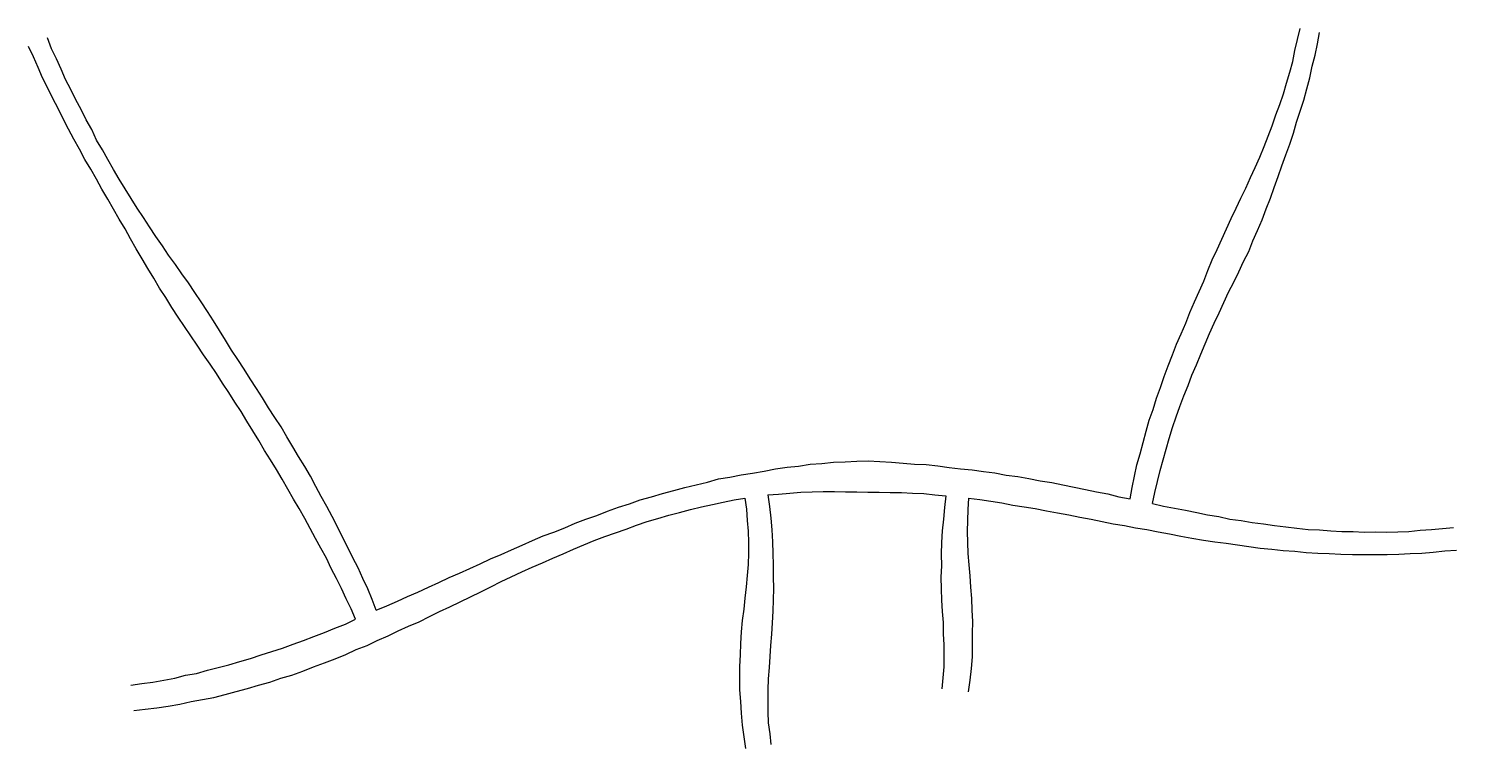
# Model space of a CAD drawing. Header units: metres. Extents: x 4177 to 4491, y 8089 to 8247.
import ezdxf

# ---------------------------------------------------------------- set-up
doc = ezdxf.new("R2010")
doc.units = ezdxf.units.M
for name, color, linetype in [('BLIND_A_LEFT', 3, 'CONTINUOUS'), ('BLIND_A_RIGHT', 5, 'CONTINUOUS'), ('BLIND_B_LEFT', 3, 'CONTINUOUS'), ('BLIND_B_RIGHT', 5, 'CONTINUOUS'), ('MAIN_LEFT_01', 3, 'CONTINUOUS'), ('MAIN_LEFT_02', 3, 'CONTINUOUS'), ('MAIN_LEFT_03', 3, 'CONTINUOUS'), ('MAIN_RIGHT_01', 5, 'CONTINUOUS'), ('MAIN_RIGHT_02', 5, 'CONTINUOUS'), ('MAIN_RIGHT_03', 5, 'CONTINUOUS'), ('RAMP_DOWN_LEFT', 3, 'CONTINUOUS'), ('RAMP_DOWN_RIGHT', 5, 'CONTINUOUS'), ('RAMP_UP_LEFT', 3, 'CONTINUOUS'), ('RAMP_UP_RIGHT', 5, 'CONTINUOUS')]:
    doc.layers.add(name, color=color, linetype=linetype)

msp = doc.modelspace()

# ---------------------------------------------------------------- linework, layer by layer
at = {"layer": 'BLIND_A_LEFT'}
msp.add_polyline3d([(4339.45, 8144.57, 502.6), (4339.82, 8142, 502.63), (4340.14, 8139.48, 502.66), (4340.36, 8136.89, 502.7), (4340.5, 8134.29, 502.74), (4340.57, 8131.73, 502.77), (4340.68, 8129.19, 502.81), (4340.68, 8126.62, 502.85), (4340.74, 8124.06, 502.88), (4340.65, 8121.52, 502.92), (4340.6, 8119.02, 502.96), (4340.4, 8116.49, 502.98), (4340.28, 8114.03, 503.03), (4340.09, 8111.54, 503.05), (4339.93, 8109.07, 503.06), (4339.75, 8106.66, 503.08), (4339.57, 8104.23, 503.12), (4339.51, 8101.8, 503.14), (4339.46, 8099.36, 503.16), (4339.46, 8096.96, 503.19), (4339.58, 8094.52, 503.21), (4339.9, 8092.13, 503.23), (4340.16, 8089.75, 503.26)], dxfattribs=at)
at = {"layer": 'BLIND_A_RIGHT'}
msp.add_polyline3d([(4334.45, 8143.82, 502.53), (4334.78, 8141.41, 502.58), (4334.95, 8138.97, 502.6), (4335.15, 8136.58, 502.64), (4335.24, 8134.15, 502.67), (4335.22, 8131.75, 502.7), (4335.13, 8129.27, 502.75), (4334.93, 8126.85, 502.77), (4334.7, 8124.42, 502.81), (4334.4, 8121.93, 502.85), (4334.19, 8119.51, 502.88), (4333.88, 8117.01, 502.91), (4333.64, 8114.5, 502.94), (4333.46, 8111.98, 502.97), (4333.4, 8109.47, 503), (4333.25, 8106.93, 503.03), (4333.27, 8104.36, 503.05), (4333.29, 8101.79, 503.07), (4333.51, 8099.22, 503.09), (4333.59, 8096.63, 503.11), (4333.84, 8094.01, 503.15), (4334.22, 8091.45, 503.17), (4334.61, 8088.92, 503.2)], dxfattribs=at)
at = {"layer": 'BLIND_B_LEFT'}
msp.add_polyline3d([(4383.54, 8143.82, 502.54), (4383.33, 8141.39, 502.54), (4383.28, 8138.98, 502.51), (4383.25, 8136.56, 502.49), (4383.26, 8134.09, 502.48), (4383.37, 8131.69, 502.46), (4383.58, 8129.22, 502.44), (4383.77, 8126.77, 502.42), (4383.92, 8124.3, 502.4), (4384.14, 8121.82, 502.38), (4384.27, 8119.26, 502.36), (4384.42, 8116.77, 502.34), (4384.33, 8114.17, 502.31), (4384.33, 8111.63, 502.28), (4384.28, 8109.04, 502.24), (4384.09, 8106.48, 502.21), (4383.8, 8103.89, 502.2), (4383.47, 8101.31, 502.18)], dxfattribs=at)
at = {"layer": 'BLIND_B_RIGHT'}
msp.add_polyline3d([(4378.55, 8144.37, 502.49), (4378.24, 8141.81, 502.47), (4378.02, 8139.27, 502.43), (4377.73, 8136.7, 502.42), (4377.58, 8134.14, 502.41), (4377.48, 8131.58, 502.39), (4377.6, 8129, 502.38), (4377.47, 8126.5, 502.36), (4377.54, 8123.97, 502.35), (4377.6, 8121.46, 502.31), (4377.75, 8118.99, 502.29), (4377.92, 8116.54, 502.27), (4377.93, 8114.09, 502.24), (4378.1, 8111.64, 502.21), (4378.1, 8109.21, 502.18), (4378.09, 8106.81, 502.15), (4377.89, 8104.43, 502.11), (4377.68, 8101.98, 502.09)], dxfattribs=at)
at = {"layer": 'MAIN_LEFT_01'}
msp.add_polyline3d([(4199.68, 8102.83, 501.73), (4202.08, 8103.18, 501.77), (4204.53, 8103.5, 501.8), (4206.92, 8103.94, 501.83), (4209.33, 8104.37, 501.87), (4211.72, 8104.98, 501.91), (4214.12, 8105.4, 501.93), (4216.53, 8106.08, 501.98), (4218.88, 8106.68, 502.02), (4221.24, 8107.29, 502.05), (4223.61, 8108, 502.07), (4225.97, 8108.67, 502.12), (4228.31, 8109.45, 502.15), (4230.63, 8110.18, 502.18), (4232.98, 8110.93, 502.21), (4235.32, 8111.78, 502.23), (4237.59, 8112.6, 502.25), (4239.89, 8113.52, 502.28), (4242.22, 8114.39, 502.31), (4244.5, 8115.34, 502.33), (4246.81, 8116.23, 502.36), (4249.02, 8117.28, 502.44)], dxfattribs=at)
at = {"layer": 'MAIN_LEFT_02'}
msp.add_polyline3d([(4253.56, 8119.28, 502.37), (4255.88, 8120.23, 502.47), (4258.18, 8121.24, 502.49), (4260.44, 8122.25, 502.5), (4262.71, 8123.25, 502.52), (4264.99, 8124.29, 502.54), (4267.25, 8125.37, 502.55), (4269.53, 8126.43, 502.56), (4271.82, 8127.36, 502.57), (4274.1, 8128.43, 502.6), (4276.35, 8129.47, 502.62), (4278.63, 8130.54, 502.63), (4280.95, 8131.49, 502.63), (4283.25, 8132.49, 502.65), (4285.58, 8133.53, 502.65), (4287.84, 8134.54, 502.64), (4290.18, 8135.56, 502.67), (4292.52, 8136.41, 502.67), (4294.9, 8137.32, 502.67), (4297.2, 8138.34, 502.68), (4299.56, 8139.22, 502.69), (4301.94, 8140.07, 502.67), (4304.31, 8141.02, 502.67), (4306.68, 8141.85, 502.67), (4309.09, 8142.6, 502.68), (4311.49, 8143.48, 502.69), (4313.92, 8144.12, 502.68), (4316.38, 8144.84, 502.68), (4318.82, 8145.54, 502.68), (4321.28, 8146.2, 502.66), (4323.74, 8146.79, 502.68), (4326.21, 8147.37, 502.65), (4328.67, 8148.06, 502.65), (4331.15, 8148.48, 502.66), (4333.66, 8148.98, 502.66), (4336.14, 8149.37, 502.63), (4338.7, 8149.79, 502.63), (4341.19, 8150.27, 502.64), (4343.71, 8150.65, 502.63), (4346.24, 8150.86, 502.63), (4348.75, 8151.28, 502.63), (4351.32, 8151.47, 502.61), (4353.86, 8151.74, 502.6), (4356.41, 8151.86, 502.62), (4358.97, 8151.95, 502.61), (4361.5, 8152.02, 502.61), (4364.05, 8151.9, 502.59), (4366.62, 8151.72, 502.6), (4369.15, 8151.56, 502.59), (4371.66, 8151.32, 502.59), (4374.21, 8151.21, 502.6), (4376.76, 8150.92, 502.59), (4379.26, 8150.58, 502.59), (4381.79, 8150.28, 502.59), (4384.32, 8150.07, 502.58), (4386.81, 8149.69, 502.6), (4389.32, 8149.39, 502.59), (4391.8, 8148.91, 502.6), (4394.33, 8148.61, 502.61), (4396.77, 8148.14, 502.62), (4399.27, 8147.65, 502.62), (4401.76, 8147.27, 502.63), (4404.21, 8146.74, 502.64), (4406.67, 8146.28, 502.65), (4409.15, 8145.72, 502.66), (4411.6, 8145.23, 502.67), (4414.07, 8144.81, 502.68), (4416.49, 8144.17, 502.7), (4418.99, 8143.69, 502.79)], dxfattribs=at)
at = {"layer": 'MAIN_LEFT_03'}
msp.add_polyline3d([(4423.86, 8142.69, 502.71), (4426.27, 8142.09, 502.77), (4428.7, 8141.62, 502.78), (4431.14, 8141.2, 502.82), (4433.61, 8140.74, 502.84), (4435.98, 8140.21, 502.85), (4438.46, 8139.83, 502.89), (4440.86, 8139.26, 502.91), (4443.34, 8138.98, 502.92), (4445.78, 8138.5, 502.95), (4448.21, 8138.22, 502.99), (4450.68, 8137.87, 503.01), (4453.15, 8137.58, 503.04), (4455.58, 8137.29, 503.06), (4458.01, 8136.98, 503.11), (4460.51, 8136.9, 503.13), (4462.98, 8136.68, 503.16), (4465.4, 8136.56, 503.2), (4467.89, 8136.52, 503.22), (4470.32, 8136.41, 503.27), (4472.8, 8136.44, 503.29), (4475.26, 8136.4, 503.32), (4477.7, 8136.45, 503.37), (4480.16, 8136.52, 503.4), (4482.64, 8136.85, 503.42), (4485.07, 8136.98, 503.47), (4487.55, 8137.17, 503.51), (4489.96, 8137.43, 503.53)], dxfattribs=at)
at = {"layer": 'MAIN_RIGHT_01'}
msp.add_polyline3d([(4200.34, 8097.23, 501.67), (4202.86, 8097.52, 501.7), (4205.37, 8097.84, 501.73), (4207.92, 8098.19, 501.76), (4210.44, 8098.64, 501.8), (4212.92, 8099.22, 501.84), (4215.44, 8099.64, 501.87), (4217.93, 8100.12, 501.9), (4220.42, 8100.76, 501.94), (4222.84, 8101.4, 501.98), (4225.31, 8102.1, 502), (4227.75, 8102.84, 502.05), (4230.21, 8103.49, 502.07), (4232.59, 8104.32, 502.09), (4235.02, 8105.03, 502.13), (4237.43, 8105.9, 502.15), (4239.79, 8106.85, 502.19), (4242.17, 8107.72, 502.21), (4244.54, 8108.58, 502.24), (4246.88, 8109.55, 502.26), (4249.16, 8110.61, 502.29), (4251.54, 8111.53, 502.32), (4253.77, 8112.64, 502.34), (4256.15, 8113.62, 502.36), (4258.37, 8114.71, 502.39), (4260.64, 8115.78, 502.41), (4262.97, 8116.73, 502.44), (4265.22, 8117.88, 502.45), (4267.45, 8119, 502.47), (4269.73, 8120.03, 502.47), (4271.99, 8121.12, 502.49), (4274.21, 8122.21, 502.52), (4276.51, 8123.29, 502.52), (4278.73, 8124.39, 502.53), (4280.93, 8125.56, 502.56), (4283.19, 8126.6, 502.57), (4285.47, 8127.69, 502.57), (4287.73, 8128.7, 502.57), (4290.01, 8129.67, 502.57), (4292.28, 8130.68, 502.6), (4294.55, 8131.62, 502.61), (4296.83, 8132.62, 502.6), (4299.07, 8133.6, 502.6), (4301.4, 8134.55, 502.61), (4303.69, 8135.44, 502.6), (4306.02, 8136.25, 502.6), (4308.36, 8137.07, 502.61), (4310.68, 8137.9, 502.61), (4313.02, 8138.7, 502.62), (4315.36, 8139.41, 502.62), (4317.72, 8140.13, 502.6), (4320.1, 8140.73, 502.6), (4322.52, 8141.33, 502.6), (4324.89, 8141.98, 502.61), (4327.31, 8142.44, 502.6), (4329.69, 8142.94, 502.59), (4332.1, 8143.52, 502.58), (4334.45, 8143.82, 502.53)], dxfattribs=at)
at = {"layer": 'MAIN_RIGHT_02'}
msp.add_polyline3d([(4339.45, 8144.57, 502.6), (4341.84, 8144.73, 502.56), (4344.31, 8144.92, 502.56), (4346.73, 8145.17, 502.56), (4349.17, 8145.25, 502.56), (4351.65, 8145.28, 502.56), (4354.11, 8145.29, 502.54), (4356.53, 8145.21, 502.53), (4358.99, 8145.25, 502.54), (4361.45, 8145.17, 502.53), (4363.88, 8145.2, 502.54), (4366.33, 8145.13, 502.52), (4368.81, 8145.06, 502.52), (4371.23, 8144.93, 502.52), (4373.7, 8144.85, 502.51), (4376.15, 8144.58, 502.53), (4378.55, 8144.37, 502.49)], dxfattribs=at)
at = {"layer": 'MAIN_RIGHT_03'}
msp.add_polyline3d([(4383.54, 8143.82, 502.54), (4385.96, 8143.54, 502.53), (4388.4, 8143.2, 502.54), (4390.84, 8142.84, 502.52), (4393.27, 8142.35, 502.53), (4395.7, 8141.93, 502.56), (4398.15, 8141.55, 502.54), (4400.6, 8141.08, 502.56), (4403.04, 8140.66, 502.57), (4405.49, 8140.2, 502.58), (4407.91, 8139.69, 502.59), (4410.41, 8139.24, 502.61), (4412.82, 8138.75, 502.63), (4415.28, 8138.22, 502.62), (4417.74, 8137.86, 502.66), (4420.18, 8137.34, 502.66), (4422.67, 8136.95, 502.69), (4425.14, 8136.48, 502.7), (4427.62, 8136.01, 502.71), (4430.07, 8135.52, 502.73), (4432.55, 8135.09, 502.77), (4435.05, 8134.65, 502.78), (4437.54, 8134.26, 502.81), (4440.04, 8133.96, 502.82), (4442.52, 8133.59, 502.85), (4445.02, 8133.25, 502.89), (4447.52, 8132.9, 502.9), (4450.06, 8132.67, 502.95), (4452.55, 8132.38, 502.96), (4455.08, 8132.22, 503.01), (4457.61, 8131.95, 503.04), (4460.15, 8131.77, 503.06), (4462.66, 8131.72, 503.08), (4465.2, 8131.54, 503.13), (4467.76, 8131.51, 503.16), (4470.3, 8131.46, 503.18), (4472.84, 8131.5, 503.22), (4475.37, 8131.47, 503.26), (4477.91, 8131.57, 503.29), (4480.43, 8131.69, 503.32), (4482.98, 8131.75, 503.37), (4485.49, 8131.98, 503.39), (4488.04, 8132.27, 503.44), (4490.58, 8132.45, 503.47)], dxfattribs=at)
at = {"layer": 'RAMP_DOWN_LEFT'}
msp.add_polyline3d([(4249.02, 8117.28, 502.44), (4248.05, 8119.53, 502.39), (4246.96, 8121.76, 502.31), (4245.91, 8124.03, 502.2), (4244.84, 8126.24, 502.06), (4243.67, 8128.44, 501.87), (4242.63, 8130.69, 501.69), (4241.42, 8132.85, 501.45), (4240.21, 8134.98, 501.19), (4239.04, 8137.19, 500.91), (4237.86, 8139.36, 500.67), (4236.67, 8141.55, 500.41), (4235.36, 8143.64, 500.14), (4234.18, 8145.82, 499.88), (4232.92, 8147.99, 499.6), (4231.65, 8150.14, 499.35), (4230.38, 8152.24, 499.08), (4229.06, 8154.34, 498.83), (4227.78, 8156.5, 498.56), (4226.5, 8158.61, 498.31), (4225.16, 8160.72, 498.03), (4223.9, 8162.85, 497.78), (4222.5, 8164.9, 497.51), (4221.24, 8167.05, 497.24), (4219.81, 8169.1, 496.99), (4218.5, 8171.22, 496.71), (4217.11, 8173.28, 496.46), (4215.64, 8175.32, 496.19), (4214.25, 8177.43, 495.93), (4212.83, 8179.45, 495.66), (4211.48, 8181.55, 495.42), (4210.05, 8183.6, 495.13), (4208.67, 8185.68, 494.89), (4207.37, 8187.87, 494.62), (4205.97, 8189.91, 494.37), (4204.72, 8192.1, 494.11), (4203.45, 8194.24, 493.83), (4202.17, 8196.38, 493.58), (4200.9, 8198.61, 493.3), (4199.63, 8200.77, 493.04), (4198.42, 8202.99, 492.78), (4197.11, 8205.11, 492.52), (4195.87, 8207.31, 492.25), (4194.63, 8209.47, 491.99), (4193.35, 8211.64, 491.74), (4192.17, 8213.85, 491.46), (4190.9, 8216.04, 491.21), (4189.62, 8218.2, 490.94), (4188.45, 8220.44, 490.69), (4187.22, 8222.64, 490.42), (4186.03, 8224.83, 490.15), (4184.86, 8227.1, 489.91), (4183.75, 8229.37, 489.66), (4182.62, 8231.6, 489.46), (4181.49, 8233.84, 489.28), (4180.32, 8236.11, 489.16), (4179.37, 8238.4, 489.04), (4178.31, 8240.68, 488.95), (4177.26, 8242.98, 488.9)], dxfattribs=at)
at = {"layer": 'RAMP_DOWN_RIGHT'}
msp.add_polyline3d([(4253.56, 8119.28, 502.37), (4252.68, 8121.6, 502.33), (4251.68, 8123.95, 502.22), (4250.58, 8126.2, 502.13), (4249.58, 8128.54, 501.98), (4248.41, 8130.76, 501.81), (4247.33, 8133.05, 501.61), (4246.18, 8135.29, 501.38), (4245.07, 8137.57, 501.11), (4243.87, 8139.79, 500.85), (4242.7, 8142.03, 500.58), (4241.46, 8144.23, 500.32), (4240.26, 8146.41, 500.07), (4239.13, 8148.65, 499.79), (4237.87, 8150.83, 499.53), (4236.48, 8152.99, 499.29), (4235.22, 8155.14, 499), (4233.95, 8157.31, 498.74), (4232.68, 8159.48, 498.48), (4231.27, 8161.58, 498.22), (4229.94, 8163.69, 497.97), (4228.62, 8165.87, 497.7), (4227.24, 8167.94, 497.43), (4225.86, 8170.02, 497.16), (4224.58, 8172.18, 496.92), (4223.2, 8174.29, 496.64), (4221.78, 8176.34, 496.39), (4220.46, 8178.51, 496.12), (4219.14, 8180.62, 495.86), (4217.82, 8182.74, 495.61), (4216.5, 8184.85, 495.34), (4215.15, 8186.95, 495.08), (4213.77, 8189.02, 494.81), (4212.36, 8191.1, 494.56), (4210.87, 8193.08, 494.29), (4209.48, 8195.17, 494.02), (4207.99, 8197.18, 493.76), (4206.62, 8199.26, 493.51), (4205.2, 8201.31, 493.25), (4203.82, 8203.37, 492.97), (4202.5, 8205.45, 492.72), (4201.1, 8207.52, 492.45), (4199.77, 8209.65, 492.19), (4198.46, 8211.77, 491.94), (4197.15, 8213.87, 491.67), (4195.92, 8216.02, 491.39), (4194.63, 8218.18, 491.14), (4193.49, 8220.33, 490.87), (4192.18, 8222.46, 490.62), (4191.11, 8224.73, 490.35), (4189.92, 8226.87, 490.1), (4188.82, 8229.14, 489.82), (4187.61, 8231.3, 489.6), (4186.51, 8233.54, 489.38), (4185.4, 8235.76, 489.23), (4184.4, 8237.99, 489.09), (4183.42, 8240.29, 488.97), (4182.31, 8242.49, 488.88), (4181.43, 8244.85, 488.83)], dxfattribs=at)
at = {"layer": 'RAMP_UP_LEFT'}
msp.add_polyline3d([(4418.99, 8143.69, 502.79), (4419.44, 8146.19, 502.84), (4419.95, 8148.68, 502.93), (4420.44, 8151.14, 503.07), (4421.17, 8153.6, 503.26), (4421.87, 8156.05, 503.48), (4422.48, 8158.52, 503.74), (4423.18, 8160.96, 504.01), (4424.03, 8163.32, 504.29), (4424.75, 8165.78, 504.54), (4425.62, 8168.15, 504.8), (4426.43, 8170.58, 505.08), (4427.33, 8172.92, 505.35), (4428.24, 8175.28, 505.62), (4429.15, 8177.66, 505.89), (4430.18, 8179.95, 506.17), (4431.18, 8182.26, 506.43), (4432.11, 8184.62, 506.71), (4433.08, 8186.93, 506.98), (4434.11, 8189.22, 507.26), (4435.13, 8191.51, 507.52), (4436.01, 8193.85, 507.78), (4437.01, 8196.18, 508.07), (4438.04, 8198.42, 508.34), (4439.1, 8200.67, 508.6), (4440.12, 8202.94, 508.87), (4441.12, 8205.26, 509.14), (4442.25, 8207.47, 509.4), (4443.25, 8209.72, 509.69), (4444.39, 8211.92, 509.94), (4445.41, 8214.2, 510.21), (4446.42, 8216.46, 510.48), (4447.46, 8218.71, 510.77), (4448.38, 8221.02, 511.03), (4449.24, 8223.3, 511.29), (4450.13, 8225.59, 511.56), (4450.92, 8227.95, 511.83), (4451.8, 8230.24, 512.11), (4452.61, 8232.57, 512.38), (4453.28, 8234.94, 512.64), (4454, 8237.34, 512.86), (4454.65, 8239.7, 513.03), (4455.15, 8242.11, 513.18), (4455.72, 8244.5, 513.27), (4456.26, 8246.92, 513.33)], dxfattribs=at)
at = {"layer": 'RAMP_UP_RIGHT'}
msp.add_polyline3d([(4423.86, 8142.69, 502.71), (4424.43, 8145.1, 502.77), (4424.98, 8147.48, 502.86), (4425.54, 8149.89, 503.01), (4426.2, 8152.24, 503.18), (4426.9, 8154.62, 503.41), (4427.52, 8156.96, 503.67), (4428.29, 8159.35, 503.94), (4429.1, 8161.68, 504.21), (4429.88, 8163.98, 504.47), (4430.73, 8166.31, 504.74), (4431.72, 8168.56, 505.02), (4432.53, 8170.88, 505.28), (4433.55, 8173.14, 505.55), (4434.48, 8175.45, 505.84), (4435.47, 8177.69, 506.1), (4436.42, 8179.99, 506.37), (4437.43, 8182.26, 506.63), (4438.5, 8184.53, 506.9), (4439.54, 8186.77, 507.18), (4440.57, 8189.04, 507.46), (4441.73, 8191.29, 507.72), (4442.8, 8193.51, 507.99), (4443.83, 8195.79, 508.25), (4445.01, 8198, 508.54), (4445.89, 8200.34, 508.79), (4446.96, 8202.63, 509.06), (4447.94, 8204.97, 509.33), (4448.82, 8207.32, 509.59), (4449.76, 8209.66, 509.87), (4450.55, 8212.06, 510.14), (4451.47, 8214.43, 510.42), (4452.24, 8216.82, 510.69), (4453.13, 8219.21, 510.95), (4454.03, 8221.58, 511.24), (4454.85, 8223.97, 511.49), (4455.5, 8226.39, 511.76), (4456.28, 8228.81, 512.03), (4457.11, 8231.21, 512.3), (4457.74, 8233.67, 512.58), (4458.41, 8236.14, 512.78), (4458.94, 8238.64, 512.97), (4459.58, 8241.05, 513.1), (4460.09, 8243.57, 513.21), (4460.55, 8246.05, 513.26)], dxfattribs=at)

doc.saveas('drawing.dxf')
